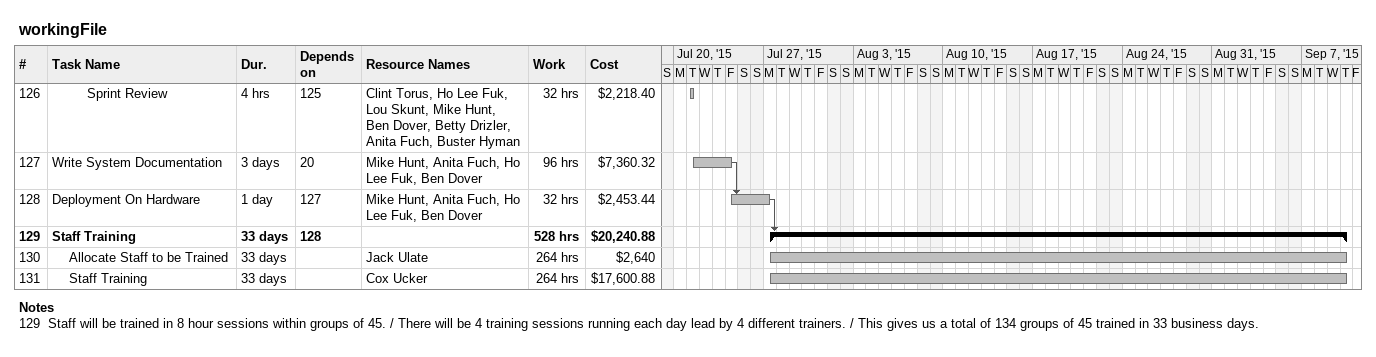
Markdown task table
workingFile

| ID | Level | Task | Duration | Start | Finish | Predecessors | Resources | Work (h) | Cost ($) |
|---|---|---|---|---|---|---|---|---|---|
| 126 | 3 | Sprint Review | 4h | 2015-07-21 | 2015-07-21 | 125 | Clint Torus, Ho Lee Fuk, Lou Skunt, Mike Hunt, Ben Dover, Betty Drizler, Anita Fuch, Buster Hyman | 32 | 2218.40 |
| 127 | 1 | Write System Documentation | 3d | 2015-07-21 | 2015-07-24 | 20 | Mike Hunt, Anita Fuch, Ho Lee Fuk, Ben Dover | 96 | 7360.32 |
| 128 | 1 | Deployment On Hardware | 1d | 2015-07-24 | 2015-07-27 | 127 | Mike Hunt, Anita Fuch, Ho Lee Fuk, Ben Dover | 32 | 2453.44 |
| 129 | 1 | **Staff Training** | 33d | 2015-07-27 | 2015-09-10 | 128 |  | 528 | 20240.88 |
| 130 | 2 | Allocate Staff to be Trained | 33d | 2015-07-27 | 2015-09-10 |  | Jack Ulate | 264 | 2640 |
| 131 | 2 | Staff Training | 33d | 2015-07-27 | 2015-09-10 |  | Cox Ucker | 264 | 17600.88 |

Notes
- 129: Staff will be trained in 8 hour sessions within groups of 45. / There will be 4 training sessions running each day lead by 4 different trainers. / This gives us a total of 134 groups of 45 trained in 33 business days.
